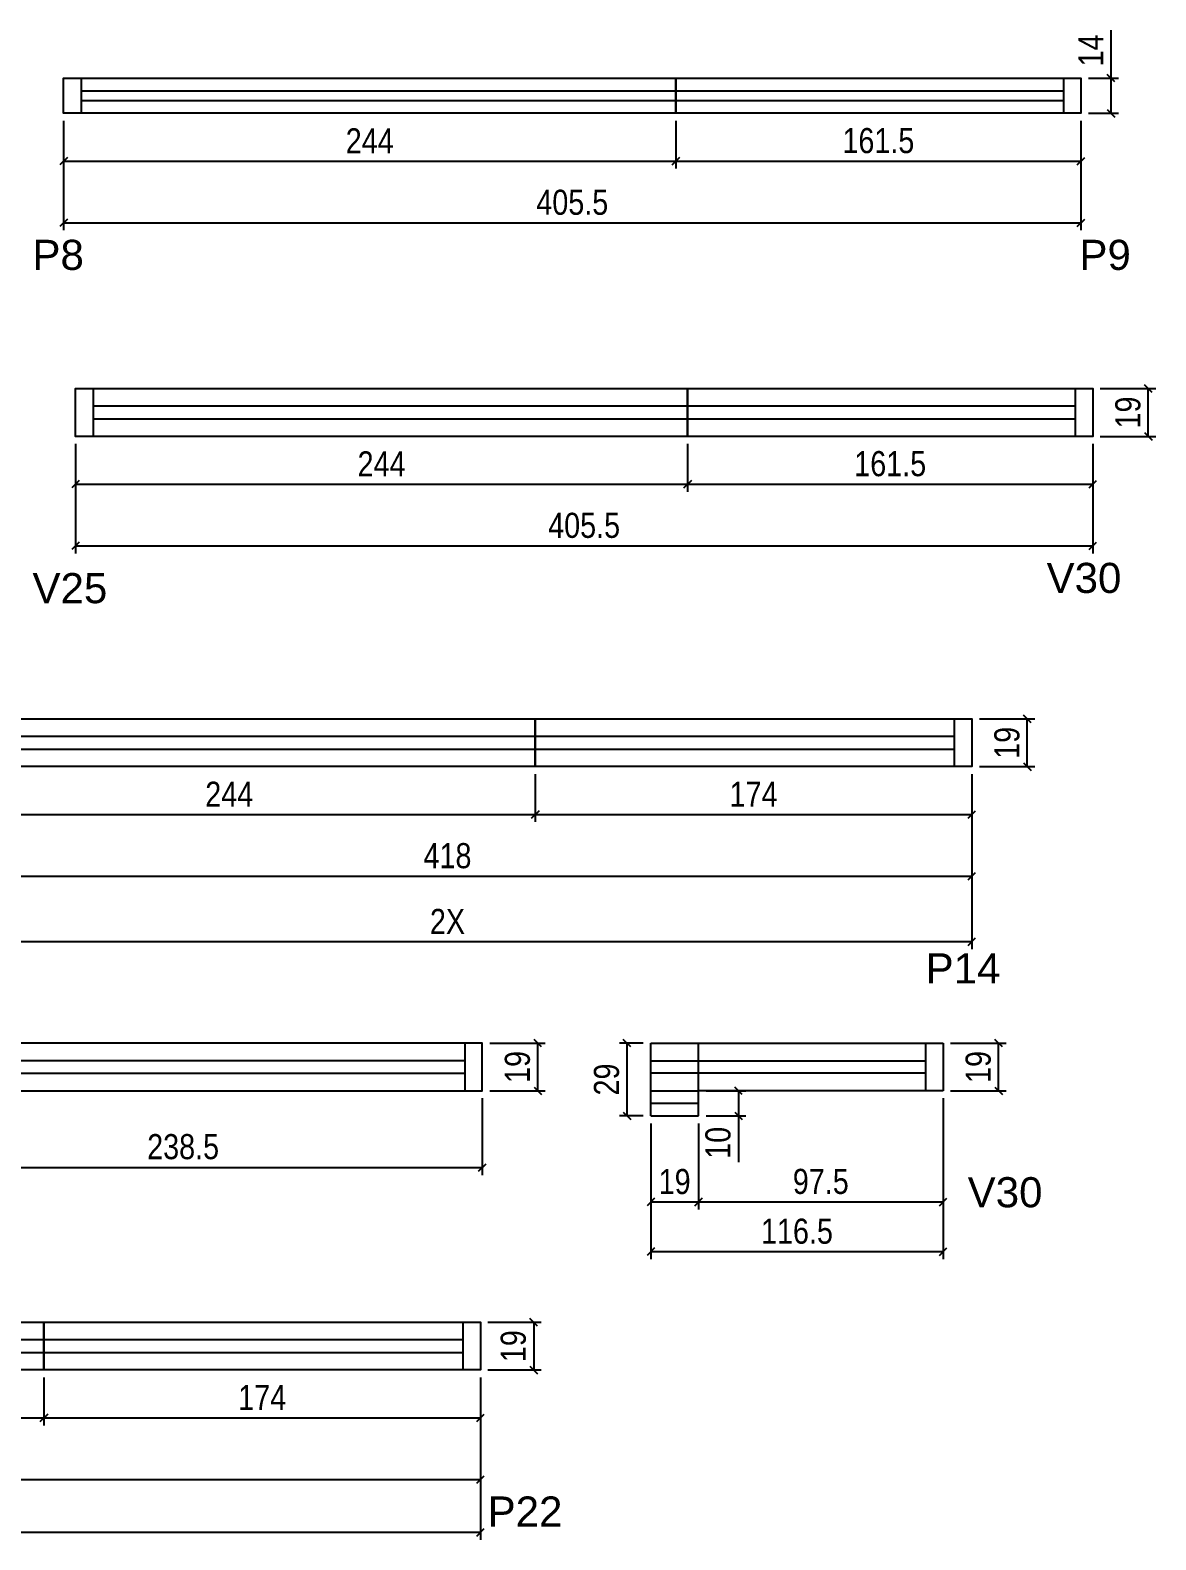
# Model space of a CAD drawing. Header units: millimetres. Extents: x 3390 to 4762, y -1152 to 1297.
# Drawn here: x 4270 to 4719, y 689 to 1291 of the extents above; entities that cross this region are included whole.
import ezdxf

# ---------------------------------------------------------------- set-up
doc = ezdxf.new("R2010")
doc.units = ezdxf.units.MM
for name, color, linetype in [('5', 5, 'Continuous'), ('COTA', 241, 'Continuous'), ('Painéis', 200, 'Continuous'), ('SARR_2.2x7', 40, 'Continuous'), ('SARR_EDITAR', 141, 'Continuous')]:
    doc.layers.add(name, color=color, linetype=linetype)
doc.styles.add('COTA TECNICA', font='techl___.ttf', dxfattribs={"height": 10})
doc.styles.add('COTA TECNICA-50', font='techl___.ttf', dxfattribs={"height": 10})
doc.styles.get("Standard").update_dxf_attribs({"font": 'arial.ttf'})
doc.dimstyles.new('COTA PAINEL-50', dxfattribs={"dimtxt": 10, "dimasz": 3, "dimexe": 3, "dimexo": 3, "dimgap": 3, "dimtad": 1, "dimdec": 1, "dimzin": 12, "dimdsep": 46, "dimtxsty": 'COTA TECNICA-50', "dimblk1": 'OBLIQUE', "dimblk2": 'OBLIQUE', "dimsah": 1, "dimcen": 0.9, "dimclrd": 4, "dimclre": 4, "dimclrt": 240, "dimadec": 1, "dimazin": 3, "dimtfac": 1, "dimtdec": 1, "dimtmove": 0, "dimatfit": 3, "dimfxl": 1, "dimtolj": 1, "dimtzin": 12, "dimarcsym": 0})
doc.dimstyles.new('PAINEL', dxfattribs={"dimtxt": 10, "dimasz": 3, "dimexe": 3, "dimexo": 3, "dimgap": 3, "dimtad": 1, "dimdec": 1, "dimzin": 12, "dimdsep": 46, "dimtxsty": 'COTA TECNICA', "dimblk1": 'OBLIQUE', "dimblk2": 'OBLIQUE', "dimsah": 1, "dimcen": 0.9, "dimclrd": 4, "dimclre": 4, "dimclrt": 240, "dimadec": 1, "dimazin": 3, "dimtfac": 1, "dimtdec": 1, "dimtmove": 0, "dimatfit": 3, "dimfxl": 1, "dimtolj": 1, "dimtzin": 12, "dimarcsym": 0})

# ---------------------------------------------------------------- blocks, each defined once
blk = doc.blocks.new('_Oblique')
at = {"color": 0, "linetype": 'ByBlock', "lineweight": -2}
blk.add_line((-0.5, -0.5), (0.5, 0.5), dxfattribs=at)
blk = doc.blocks.new('*D8')
at = {"layer": 'COTA', "color": 4, "linetype": 'ByBlock', "lineweight": -2, "transparency": 16777216}
for p, q in [((4288.4, 1125.69), (4288.4, 1106.63)), ((4532.4, 1125.69), (4532.4, 1106.63)), ((4288.4, 1109.63), (4532.4, 1109.63))]:
    blk.add_line(p, q, dxfattribs=at)
at = {"layer": 'Defpoints', "color": 0, "linetype": 'ByBlock', "transparency": 16777216}
for p in [(4288.4, 1128.69), (4532.4, 1128.69), (4532.4, 1109.63)]:
    blk.add_point(p, dxfattribs=at)
at = {"layer": 'COTA', "color": 4, "linetype": 'ByBlock', "lineweight": -2, "transparency": 16777216, "xscale": 3, "yscale": 3, "zscale": 3, "rotation": 180}
blk.add_blockref('_Oblique', (4288.4, 1109.63), dxfattribs=at)
at = {"layer": 'COTA', "color": 4, "linetype": 'ByBlock', "lineweight": -2, "transparency": 16777216, "xscale": 3, "yscale": 3, "zscale": 3}
blk.add_blockref('_Oblique', (4532.4, 1109.63), dxfattribs=at)
at = {"layer": 'COTA', "color": 240, "linetype": 'ByBlock', "transparency": 16777216, "insert": (4410.4, 1117.71), "char_height": 10, "attachment_point": 5, "style": 'COTA TECNICA-50'}
blk.add_mtext('\\A1;244', dxfattribs=at)
blk = doc.blocks.new('*D9')
at = {"layer": 'COTA', "color": 4, "linetype": 'ByBlock', "lineweight": -2, "transparency": 16777216}
for p, q in [((4532.4, 1125.69), (4532.4, 1106.63)), ((4693.9, 1125.69), (4693.9, 1106.63)), ((4532.4, 1109.63), (4693.9, 1109.63))]:
    blk.add_line(p, q, dxfattribs=at)
at = {"layer": 'Defpoints', "color": 0, "linetype": 'ByBlock', "transparency": 16777216}
for p in [(4532.4, 1128.69), (4693.9, 1128.69), (4693.9, 1109.63)]:
    blk.add_point(p, dxfattribs=at)
at = {"layer": 'COTA', "color": 4, "linetype": 'ByBlock', "lineweight": -2, "transparency": 16777216, "xscale": 3, "yscale": 3, "zscale": 3, "rotation": 180}
blk.add_blockref('_Oblique', (4532.4, 1109.63), dxfattribs=at)
at = {"layer": 'COTA', "color": 4, "linetype": 'ByBlock', "lineweight": -2, "transparency": 16777216, "xscale": 3, "yscale": 3, "zscale": 3}
blk.add_blockref('_Oblique', (4693.9, 1109.63), dxfattribs=at)
at = {"layer": 'COTA', "color": 240, "linetype": 'ByBlock', "transparency": 16777216, "insert": (4613.15, 1117.74), "char_height": 10, "attachment_point": 5, "style": 'COTA TECNICA-50'}
blk.add_mtext('\\A1;161.5', dxfattribs=at)
blk = doc.blocks.new('*D140')
at = {"layer": 'COTA', "color": 4, "lineweight": -2, "transparency": 16777216}
for p, q in [((4288.4, 1125.69), (4288.4, 1082.05)), ((4693.9, 1125.69), (4693.9, 1082.05)), ((4288.4, 1085.05), (4693.9, 1085.05))]:
    blk.add_line(p, q, dxfattribs=at)
at = {"layer": 'Defpoints', "color": 0, "transparency": 16777216}
for p in [(4288.4, 1128.69), (4693.9, 1128.69), (4693.9, 1085.05)]:
    blk.add_point(p, dxfattribs=at)
at = {"layer": 'COTA', "color": 4, "lineweight": -2, "transparency": 16777216, "xscale": 3, "yscale": 3, "zscale": 3, "rotation": 180}
blk.add_blockref('_Oblique', (4288.4, 1085.05), dxfattribs=at)
at = {"layer": 'COTA', "color": 4, "lineweight": -2, "transparency": 16777216, "xscale": 3, "yscale": 3, "zscale": 3}
blk.add_blockref('_Oblique', (4693.9, 1085.05), dxfattribs=at)
at = {"layer": 'COTA', "color": 240, "transparency": 16777216, "insert": (4491.15, 1093.16), "char_height": 10, "attachment_point": 5, "style": 'COTA TECNICA'}
blk.add_mtext('\\A1;405.5', dxfattribs=at)
blk = doc.blocks.new('*D141')
at = {"layer": 'COTA', "color": 4, "lineweight": -2, "transparency": 16777216}
for p, q in [((4696.9, 1147.69), (4719.02, 1147.69)), ((4716.02, 1128.69), (4716.02, 1147.69)), ((4696.9, 1128.69), (4719.02, 1128.69))]:
    blk.add_line(p, q, dxfattribs=at)
at = {"layer": 'Defpoints', "color": 0, "transparency": 16777216}
for p in [(4693.9, 1147.69), (4716.02, 1147.69), (4693.9, 1128.69)]:
    blk.add_point(p, dxfattribs=at)
at = {"layer": 'COTA', "color": 4, "lineweight": -2, "transparency": 16777216, "xscale": 3, "yscale": 3, "zscale": 3}
for p, rotation in [((4716.02, 1147.69), 90), ((4716.02, 1128.69), 270)]:
    blk.add_blockref('_Oblique', p, dxfattribs=dict(at, rotation=rotation))
at = {"layer": 'COTA', "color": 240, "transparency": 16777216, "insert": (4707.93, 1138.19), "char_height": 10, "attachment_point": 5, "rotation": 90, "style": 'COTA TECNICA'}
blk.add_mtext('\\A1;19', dxfattribs=at)
blk = doc.blocks.new('*D14')
at = {"layer": 'COTA', "color": 4, "linetype": 'ByBlock', "lineweight": -2, "transparency": 16777216}
for p, q in [((4227.68, 994.06), (4227.68, 975.01)), ((4471.68, 994.06), (4471.68, 975.01)), ((4227.68, 978.01), (4471.68, 978.01))]:
    blk.add_line(p, q, dxfattribs=at)
at = {"layer": 'Defpoints', "color": 0, "linetype": 'ByBlock', "transparency": 16777216}
for p in [(4227.68, 997.06), (4471.68, 997.06), (4471.68, 978.01)]:
    blk.add_point(p, dxfattribs=at)
at = {"layer": 'COTA', "color": 4, "linetype": 'ByBlock', "lineweight": -2, "transparency": 16777216, "xscale": 3, "yscale": 3, "zscale": 3, "rotation": 180}
blk.add_blockref('_Oblique', (4227.68, 978.01), dxfattribs=at)
at = {"layer": 'COTA', "color": 4, "linetype": 'ByBlock', "lineweight": -2, "transparency": 16777216, "xscale": 3, "yscale": 3, "zscale": 3}
blk.add_blockref('_Oblique', (4471.68, 978.01), dxfattribs=at)
at = {"layer": 'COTA', "color": 240, "linetype": 'ByBlock', "transparency": 16777216, "insert": (4349.68, 986.08), "char_height": 10, "attachment_point": 5, "style": 'COTA TECNICA-50'}
blk.add_mtext('\\A1;244', dxfattribs=at)
blk = doc.blocks.new('*D15')
at = {"layer": 'COTA', "color": 4, "linetype": 'ByBlock', "lineweight": -2, "transparency": 16777216}
for p, q in [((4471.68, 994.06), (4471.68, 975.01)), ((4645.68, 994.06), (4645.68, 975.01)), ((4471.68, 978.01), (4645.68, 978.01))]:
    blk.add_line(p, q, dxfattribs=at)
at = {"layer": 'Defpoints', "color": 0, "linetype": 'ByBlock', "transparency": 16777216}
for p in [(4471.68, 997.06), (4645.68, 997.06), (4645.68, 978.01)]:
    blk.add_point(p, dxfattribs=at)
at = {"layer": 'COTA', "color": 4, "linetype": 'ByBlock', "lineweight": -2, "transparency": 16777216, "xscale": 3, "yscale": 3, "zscale": 3, "rotation": 180}
blk.add_blockref('_Oblique', (4471.68, 978.01), dxfattribs=at)
at = {"layer": 'COTA', "color": 4, "linetype": 'ByBlock', "lineweight": -2, "transparency": 16777216, "xscale": 3, "yscale": 3, "zscale": 3}
blk.add_blockref('_Oblique', (4645.68, 978.01), dxfattribs=at)
at = {"layer": 'COTA', "color": 240, "linetype": 'ByBlock', "transparency": 16777216, "insert": (4558.68, 986.08), "char_height": 10, "attachment_point": 5, "style": 'COTA TECNICA-50'}
blk.add_mtext('\\A1;174', dxfattribs=at)
blk = doc.blocks.new('*D144')
at = {"layer": 'COTA', "color": 4, "lineweight": -2, "transparency": 16777216}
for p, q in [((4227.68, 994.06), (4227.68, 950.43)), ((4645.68, 994.06), (4645.68, 950.43)), ((4227.68, 953.43), (4645.68, 953.43))]:
    blk.add_line(p, q, dxfattribs=at)
at = {"layer": 'Defpoints', "color": 0, "transparency": 16777216}
for p in [(4227.68, 997.06), (4645.68, 997.06), (4645.68, 953.43)]:
    blk.add_point(p, dxfattribs=at)
at = {"layer": 'COTA', "color": 4, "lineweight": -2, "transparency": 16777216, "xscale": 3, "yscale": 3, "zscale": 3, "rotation": 180}
blk.add_blockref('_Oblique', (4227.68, 953.43), dxfattribs=at)
at = {"layer": 'COTA', "color": 4, "lineweight": -2, "transparency": 16777216, "xscale": 3, "yscale": 3, "zscale": 3}
blk.add_blockref('_Oblique', (4645.68, 953.43), dxfattribs=at)
at = {"layer": 'COTA', "color": 240, "transparency": 16777216, "insert": (4436.68, 961.52), "char_height": 10, "attachment_point": 5, "style": 'COTA TECNICA'}
blk.add_mtext('\\A1;418', dxfattribs=at)
blk = doc.blocks.new('*D145')
at = {"layer": 'COTA', "color": 4, "lineweight": -2, "transparency": 16777216}
for p, q in [((4648.68, 1016.06), (4670.8, 1016.06)), ((4667.8, 997.06), (4667.8, 1016.06)), ((4648.68, 997.06), (4670.8, 997.06))]:
    blk.add_line(p, q, dxfattribs=at)
at = {"layer": 'Defpoints', "color": 0, "transparency": 16777216}
for p in [(4645.68, 1016.06), (4667.8, 1016.06), (4645.68, 997.06)]:
    blk.add_point(p, dxfattribs=at)
at = {"layer": 'COTA', "color": 4, "lineweight": -2, "transparency": 16777216, "xscale": 3, "yscale": 3, "zscale": 3}
for p, rotation in [((4667.8, 1016.06), 90), ((4667.8, 997.06), 270)]:
    blk.add_blockref('_Oblique', p, dxfattribs=dict(at, rotation=rotation))
at = {"layer": 'COTA', "color": 240, "transparency": 16777216, "insert": (4659.71, 1006.56), "char_height": 10, "attachment_point": 5, "rotation": 90, "style": 'COTA TECNICA'}
blk.add_mtext('\\A1;19', dxfattribs=at)
blk = doc.blocks.new('*D19')
at = {"layer": 'COTA', "color": 4, "linetype": 'ByBlock', "lineweight": -2, "transparency": 16777216}
for p, q in [((4212.06, 864.89), (4212.06, 834.32)), ((4450.56, 864.89), (4450.56, 834.32)), ((4212.06, 837.32), (4450.56, 837.32))]:
    blk.add_line(p, q, dxfattribs=at)
at = {"layer": 'Defpoints', "color": 0, "linetype": 'ByBlock', "transparency": 16777216}
for p in [(4212.06, 867.89), (4450.56, 867.89), (4450.56, 837.32)]:
    blk.add_point(p, dxfattribs=at)
at = {"layer": 'COTA', "color": 4, "linetype": 'ByBlock', "lineweight": -2, "transparency": 16777216, "xscale": 3, "yscale": 3, "zscale": 3, "rotation": 180}
blk.add_blockref('_Oblique', (4212.06, 837.32), dxfattribs=at)
at = {"layer": 'COTA', "color": 4, "linetype": 'ByBlock', "lineweight": -2, "transparency": 16777216, "xscale": 3, "yscale": 3, "zscale": 3}
blk.add_blockref('_Oblique', (4450.56, 837.32), dxfattribs=at)
at = {"layer": 'COTA', "color": 240, "linetype": 'ByBlock', "transparency": 16777216, "insert": (4331.31, 845.57), "char_height": 10, "attachment_point": 5, "style": 'COTA TECNICA-50'}
blk.add_mtext('\\A1;238.5', dxfattribs=at)
blk = doc.blocks.new('*D49')
at = {"layer": 'COTA', "color": 4, "linetype": 'ByBlock', "lineweight": -2, "transparency": 16777216}
for p, q in [((4634.23, 864.89), (4634.23, 800.77)), ((4517.73, 854.89), (4517.73, 800.77)), ((4634.23, 803.77), (4517.73, 803.77))]:
    blk.add_line(p, q, dxfattribs=at)
at = {"layer": 'Defpoints', "color": 0, "linetype": 'ByBlock', "transparency": 16777216}
for p in [(4634.23, 867.89), (4517.73, 857.89), (4517.73, 803.77)]:
    blk.add_point(p, dxfattribs=at)
at = {"layer": 'COTA', "color": 4, "linetype": 'ByBlock', "lineweight": -2, "transparency": 16777216, "xscale": 3, "yscale": 3, "zscale": 3, "rotation": 180}
blk.add_blockref('_Oblique', (4517.73, 803.77), dxfattribs=at)
at = {"layer": 'COTA', "color": 4, "linetype": 'ByBlock', "lineweight": -2, "transparency": 16777216, "xscale": 3, "yscale": 3, "zscale": 3}
blk.add_blockref('_Oblique', (4634.23, 803.77), dxfattribs=at)
at = {"layer": 'COTA', "color": 240, "linetype": 'ByBlock', "transparency": 16777216, "insert": (4575.98, 811.88), "char_height": 10, "attachment_point": 5, "style": 'COTA TECNICA-50'}
blk.add_mtext('\\A1;116.5', dxfattribs=at)
blk = doc.blocks.new('*D50')
at = {"layer": 'COTA', "color": 4, "lineweight": -2, "transparency": 16777216}
for p, q in [((4637.23, 886.89), (4659.35, 886.89)), ((4656.35, 867.89), (4656.35, 886.89)), ((4637.23, 867.89), (4659.35, 867.89))]:
    blk.add_line(p, q, dxfattribs=at)
at = {"layer": 'Defpoints', "color": 0, "transparency": 16777216}
for p in [(4634.23, 886.89), (4656.35, 886.89), (4634.23, 867.89)]:
    blk.add_point(p, dxfattribs=at)
at = {"layer": 'COTA', "color": 4, "lineweight": -2, "transparency": 16777216, "xscale": 3, "yscale": 3, "zscale": 3}
for p, rotation in [((4656.35, 886.89), 90), ((4656.35, 867.89), 270)]:
    blk.add_blockref('_Oblique', p, dxfattribs=dict(at, rotation=rotation))
at = {"layer": 'COTA', "color": 240, "transparency": 16777216, "insert": (4648.26, 877.39), "char_height": 10, "attachment_point": 5, "rotation": 90, "style": 'COTA TECNICA'}
blk.add_mtext('\\A1;19', dxfattribs=at)
blk = doc.blocks.new('*D162')
at = {"layer": 'Defpoints', "color": 0, "transparency": 16777216}
for p in [(4536.73, 867.89), (4536.73, 857.89), (4552.66, 857.89)]:
    blk.add_point(p, dxfattribs=at)
at = {"layer": 'Painéis', "color": 4, "lineweight": -2, "transparency": 16777216}
for p, q in [((4539.73, 867.89), (4555.66, 867.89)), ((4552.66, 867.89), (4552.66, 857.89)), ((4539.73, 857.89), (4555.66, 857.89)), ((4552.66, 857.89), (4552.66, 839.46))]:
    blk.add_line(p, q, dxfattribs=at)
at = {"layer": 'Painéis', "color": 4, "lineweight": -2, "transparency": 16777216, "xscale": 3, "yscale": 3, "zscale": 3}
for p, rotation in [((4552.66, 867.89), 90), ((4552.66, 857.89), 270)]:
    blk.add_blockref('_Oblique', p, dxfattribs=dict(at, rotation=rotation))
at = {"layer": 'Painéis', "color": 240, "transparency": 16777216, "insert": (4544.55, 847.17), "char_height": 10, "attachment_point": 5, "rotation": 90, "style": 'COTA TECNICA'}
blk.add_mtext('\\A1;10', dxfattribs=at)
blk = doc.blocks.new('*D163')
at = {"layer": 'Defpoints', "color": 0, "transparency": 16777216}
for p in [(4517.73, 886.89), (4508.2, 857.89), (4517.73, 857.89)]:
    blk.add_point(p, dxfattribs=at)
at = {"layer": 'Painéis', "color": 4, "lineweight": -2, "transparency": 16777216}
for p, q in [((4514.73, 886.89), (4505.2, 886.89)), ((4508.2, 886.89), (4508.2, 857.89)), ((4514.73, 857.89), (4505.2, 857.89))]:
    blk.add_line(p, q, dxfattribs=at)
at = {"layer": 'Painéis', "color": 4, "lineweight": -2, "transparency": 16777216, "xscale": 3, "yscale": 3, "zscale": 3}
for p, rotation in [((4508.2, 886.89), 90), ((4508.2, 857.89), 270)]:
    blk.add_blockref('_Oblique', p, dxfattribs=dict(at, rotation=rotation))
at = {"layer": 'Painéis', "color": 240, "transparency": 16777216, "insert": (4500.11, 872.39), "char_height": 10, "attachment_point": 5, "rotation": 90, "style": 'COTA TECNICA'}
blk.add_mtext('\\A1;29', dxfattribs=at)
blk = doc.blocks.new('*D164')
at = {"layer": 'Defpoints', "color": 0, "transparency": 16777216}
for p in [(4517.73, 857.89), (4536.73, 857.89), (4536.73, 823.58)]:
    blk.add_point(p, dxfattribs=at)
at = {"layer": 'Painéis', "color": 4, "lineweight": -2, "transparency": 16777216}
for p, q in [((4517.73, 854.89), (4517.73, 820.58)), ((4536.73, 854.89), (4536.73, 820.58)), ((4517.73, 823.58), (4536.73, 823.58))]:
    blk.add_line(p, q, dxfattribs=at)
at = {"layer": 'Painéis', "color": 4, "lineweight": -2, "transparency": 16777216, "xscale": 3, "yscale": 3, "zscale": 3, "rotation": 180}
blk.add_blockref('_Oblique', (4517.73, 823.58), dxfattribs=at)
at = {"layer": 'Painéis', "color": 4, "lineweight": -2, "transparency": 16777216, "xscale": 3, "yscale": 3, "zscale": 3}
blk.add_blockref('_Oblique', (4536.73, 823.58), dxfattribs=at)
at = {"layer": 'Painéis', "color": 240, "transparency": 16777216, "insert": (4527.23, 831.67), "char_height": 10, "attachment_point": 5, "style": 'COTA TECNICA'}
blk.add_mtext('\\A1;19', dxfattribs=at)
blk = doc.blocks.new('*D51')
at = {"layer": 'Defpoints', "color": 0, "transparency": 16777216}
for p in [(4634.23, 867.89), (4536.73, 857.89), (4634.23, 823.58)]:
    blk.add_point(p, dxfattribs=at)
at = {"layer": 'Painéis', "color": 4, "lineweight": -2, "transparency": 16777216}
for p, q in [((4634.23, 864.89), (4634.23, 820.58)), ((4536.73, 854.89), (4536.73, 820.58)), ((4536.73, 823.58), (4634.23, 823.58))]:
    blk.add_line(p, q, dxfattribs=at)
at = {"layer": 'Painéis', "color": 4, "lineweight": -2, "transparency": 16777216, "xscale": 3, "yscale": 3, "zscale": 3, "rotation": 180}
blk.add_blockref('_Oblique', (4536.73, 823.58), dxfattribs=at)
at = {"layer": 'Painéis', "color": 4, "lineweight": -2, "transparency": 16777216, "xscale": 3, "yscale": 3, "zscale": 3}
blk.add_blockref('_Oblique', (4634.23, 823.58), dxfattribs=at)
at = {"layer": 'Painéis', "color": 240, "transparency": 16777216, "insert": (4585.48, 831.72), "char_height": 10, "attachment_point": 5, "style": 'COTA TECNICA'}
blk.add_mtext('\\A1;97.5', dxfattribs=at)
blk = doc.blocks.new('*D55')
at = {"layer": 'COTA', "color": 4, "linetype": 'ByBlock', "lineweight": -2, "transparency": 16777216}
for p, q in [((4031.83, 753.64), (4031.83, 734.58)), ((4275.83, 753.64), (4275.83, 734.58)), ((4031.83, 737.58), (4275.83, 737.58))]:
    blk.add_line(p, q, dxfattribs=at)
at = {"layer": 'Defpoints', "color": 0, "linetype": 'ByBlock', "transparency": 16777216}
for p in [(4031.83, 756.64), (4275.83, 756.64), (4275.83, 737.58)]:
    blk.add_point(p, dxfattribs=at)
at = {"layer": 'COTA', "color": 4, "linetype": 'ByBlock', "lineweight": -2, "transparency": 16777216, "xscale": 3, "yscale": 3, "zscale": 3, "rotation": 180}
blk.add_blockref('_Oblique', (4031.83, 737.58), dxfattribs=at)
at = {"layer": 'COTA', "color": 4, "linetype": 'ByBlock', "lineweight": -2, "transparency": 16777216, "xscale": 3, "yscale": 3, "zscale": 3}
blk.add_blockref('_Oblique', (4275.83, 737.58), dxfattribs=at)
at = {"layer": 'COTA', "color": 240, "linetype": 'ByBlock', "transparency": 16777216, "insert": (4153.83, 745.66), "char_height": 10, "attachment_point": 5, "style": 'COTA TECNICA-50'}
blk.add_mtext('\\A1;244', dxfattribs=at)
blk = doc.blocks.new('*D56')
at = {"layer": 'COTA', "color": 4, "linetype": 'ByBlock', "lineweight": -2, "transparency": 16777216}
for p, q in [((4275.83, 753.64), (4275.83, 734.58)), ((4449.83, 753.64), (4449.83, 734.58)), ((4275.83, 737.58), (4449.83, 737.58))]:
    blk.add_line(p, q, dxfattribs=at)
at = {"layer": 'Defpoints', "color": 0, "linetype": 'ByBlock', "transparency": 16777216}
for p in [(4275.83, 756.64), (4449.83, 756.64), (4449.83, 737.58)]:
    blk.add_point(p, dxfattribs=at)
at = {"layer": 'COTA', "color": 4, "linetype": 'ByBlock', "lineweight": -2, "transparency": 16777216, "xscale": 3, "yscale": 3, "zscale": 3, "rotation": 180}
blk.add_blockref('_Oblique', (4275.83, 737.58), dxfattribs=at)
at = {"layer": 'COTA', "color": 4, "linetype": 'ByBlock', "lineweight": -2, "transparency": 16777216, "xscale": 3, "yscale": 3, "zscale": 3}
blk.add_blockref('_Oblique', (4449.83, 737.58), dxfattribs=at)
at = {"layer": 'COTA', "color": 240, "linetype": 'ByBlock', "transparency": 16777216, "insert": (4362.83, 745.66), "char_height": 10, "attachment_point": 5, "style": 'COTA TECNICA-50'}
blk.add_mtext('\\A1;174', dxfattribs=at)
blk = doc.blocks.new('*D166')
at = {"layer": 'COTA', "color": 4, "lineweight": -2, "transparency": 16777216}
for p, q in [((4031.83, 753.64), (4031.83, 710)), ((4449.83, 753.64), (4449.83, 710)), ((4031.83, 713), (4449.83, 713))]:
    blk.add_line(p, q, dxfattribs=at)
at = {"layer": 'Defpoints', "color": 0, "transparency": 16777216}
for p in [(4031.83, 756.64), (4449.83, 756.64), (4449.83, 713)]:
    blk.add_point(p, dxfattribs=at)
at = {"layer": 'COTA', "color": 4, "lineweight": -2, "transparency": 16777216, "xscale": 3, "yscale": 3, "zscale": 3, "rotation": 180}
blk.add_blockref('_Oblique', (4031.83, 713), dxfattribs=at)
at = {"layer": 'COTA', "color": 4, "lineweight": -2, "transparency": 16777216, "xscale": 3, "yscale": 3, "zscale": 3}
blk.add_blockref('_Oblique', (4449.83, 713), dxfattribs=at)
at = {"layer": 'COTA', "color": 240, "transparency": 16777216, "insert": (4240.83, 721.1), "char_height": 10, "attachment_point": 5, "style": 'COTA TECNICA'}
blk.add_mtext('\\A1;418', dxfattribs=at)
blk = doc.blocks.new('*D175')
at = {"layer": 'Defpoints', "color": 0, "transparency": 16777216}
for p in [(4449.83, 775.64), (4449.83, 756.64), (4471.05, 756.64)]:
    blk.add_point(p, dxfattribs=at)
at = {"layer": 'Painéis', "color": 4, "lineweight": -2, "transparency": 16777216}
for p, q in [((4452.83, 775.64), (4474.05, 775.64)), ((4471.05, 775.64), (4471.05, 756.64)), ((4452.83, 756.64), (4474.05, 756.64))]:
    blk.add_line(p, q, dxfattribs=at)
at = {"layer": 'Painéis', "color": 4, "lineweight": -2, "transparency": 16777216, "xscale": 3, "yscale": 3, "zscale": 3}
for p, rotation in [((4471.05, 775.64), 90), ((4471.05, 756.64), 270)]:
    blk.add_blockref('_Oblique', p, dxfattribs=dict(at, rotation=rotation))
at = {"layer": 'Painéis', "color": 240, "transparency": 16777216, "insert": (4462.96, 766.14), "char_height": 10, "attachment_point": 5, "rotation": 90, "style": 'COTA TECNICA'}
blk.add_mtext('\\A1;19', dxfattribs=at)
blk = doc.blocks.new('*D128')
at = {"layer": 'COTA', "color": 4, "linetype": 'ByBlock', "lineweight": -2, "transparency": 16777216}
for p, q in [((4283.68, 1254.42), (4283.68, 1235.37)), ((4527.68, 1254.42), (4527.68, 1235.37)), ((4283.68, 1238.37), (4527.68, 1238.37))]:
    blk.add_line(p, q, dxfattribs=at)
at = {"layer": 'Defpoints', "color": 0, "linetype": 'ByBlock', "transparency": 16777216}
for p in [(4283.68, 1257.42), (4527.68, 1257.42), (4527.68, 1238.37)]:
    blk.add_point(p, dxfattribs=at)
at = {"layer": 'COTA', "color": 4, "linetype": 'ByBlock', "lineweight": -2, "transparency": 16777216, "xscale": 3, "yscale": 3, "zscale": 3, "rotation": 180}
blk.add_blockref('_Oblique', (4283.68, 1238.37), dxfattribs=at)
at = {"layer": 'COTA', "color": 4, "linetype": 'ByBlock', "lineweight": -2, "transparency": 16777216, "xscale": 3, "yscale": 3, "zscale": 3}
blk.add_blockref('_Oblique', (4527.68, 1238.37), dxfattribs=at)
at = {"layer": 'COTA', "color": 240, "linetype": 'ByBlock', "transparency": 16777216, "insert": (4405.68, 1246.44), "char_height": 10, "attachment_point": 5, "style": 'COTA TECNICA-50'}
blk.add_mtext('\\A1;244', dxfattribs=at)
blk = doc.blocks.new('*D129')
at = {"layer": 'COTA', "color": 4, "linetype": 'ByBlock', "lineweight": -2, "transparency": 16777216}
for p, q in [((4527.68, 1254.42), (4527.68, 1235.37)), ((4689.18, 1254.42), (4689.18, 1235.37)), ((4527.68, 1238.37), (4689.18, 1238.37))]:
    blk.add_line(p, q, dxfattribs=at)
at = {"layer": 'Defpoints', "color": 0, "linetype": 'ByBlock', "transparency": 16777216}
for p in [(4527.68, 1257.42), (4689.18, 1257.42), (4689.18, 1238.37)]:
    blk.add_point(p, dxfattribs=at)
at = {"layer": 'COTA', "color": 4, "linetype": 'ByBlock', "lineweight": -2, "transparency": 16777216, "xscale": 3, "yscale": 3, "zscale": 3, "rotation": 180}
blk.add_blockref('_Oblique', (4527.68, 1238.37), dxfattribs=at)
at = {"layer": 'COTA', "color": 4, "linetype": 'ByBlock', "lineweight": -2, "transparency": 16777216, "xscale": 3, "yscale": 3, "zscale": 3}
blk.add_blockref('_Oblique', (4689.18, 1238.37), dxfattribs=at)
at = {"layer": 'COTA', "color": 240, "linetype": 'ByBlock', "transparency": 16777216, "insert": (4608.43, 1246.48), "char_height": 10, "attachment_point": 5, "style": 'COTA TECNICA-50'}
blk.add_mtext('\\A1;161.5', dxfattribs=at)
blk = doc.blocks.new('*D192')
at = {"layer": 'COTA', "color": 4, "lineweight": -2, "transparency": 16777216}
for p, q in [((4283.68, 1254.42), (4283.68, 1210.79)), ((4689.18, 1254.42), (4689.18, 1210.79)), ((4283.68, 1213.79), (4689.18, 1213.79))]:
    blk.add_line(p, q, dxfattribs=at)
at = {"layer": 'Defpoints', "color": 0, "transparency": 16777216}
for p in [(4283.68, 1257.42), (4689.18, 1257.42), (4689.18, 1213.79)]:
    blk.add_point(p, dxfattribs=at)
at = {"layer": 'COTA', "color": 4, "lineweight": -2, "transparency": 16777216, "xscale": 3, "yscale": 3, "zscale": 3, "rotation": 180}
blk.add_blockref('_Oblique', (4283.68, 1213.79), dxfattribs=at)
at = {"layer": 'COTA', "color": 4, "lineweight": -2, "transparency": 16777216, "xscale": 3, "yscale": 3, "zscale": 3}
blk.add_blockref('_Oblique', (4689.18, 1213.79), dxfattribs=at)
at = {"layer": 'COTA', "color": 240, "transparency": 16777216, "insert": (4486.43, 1221.9), "char_height": 10, "attachment_point": 5, "style": 'COTA TECNICA'}
blk.add_mtext('\\A1;405.5', dxfattribs=at)
blk = doc.blocks.new('*D193')
at = {"layer": 'COTA', "color": 4, "linetype": 'ByBlock', "lineweight": -2, "transparency": 16777216}
for p, q in [((4701.19, 1271.42), (4701.19, 1290.54)), ((4692.18, 1271.42), (4704.19, 1271.42)), ((4701.19, 1257.42), (4701.19, 1271.42)), ((4692.18, 1257.42), (4704.19, 1257.42))]:
    blk.add_line(p, q, dxfattribs=at)
at = {"layer": 'Defpoints', "color": 0, "linetype": 'ByBlock', "transparency": 16777216}
for p in [(4689.18, 1271.42), (4701.19, 1271.42), (4689.18, 1257.42)]:
    blk.add_point(p, dxfattribs=at)
at = {"layer": 'COTA', "color": 4, "linetype": 'ByBlock', "lineweight": -2, "transparency": 16777216, "xscale": 3, "yscale": 3, "zscale": 3}
for p, rotation in [((4701.19, 1271.42), 90), ((4701.19, 1257.42), 270)]:
    blk.add_blockref('_Oblique', p, dxfattribs=dict(at, rotation=rotation))
at = {"layer": 'COTA', "color": 240, "linetype": 'ByBlock', "transparency": 16777216, "insert": (4693.12, 1282.48), "char_height": 10, "attachment_point": 5, "rotation": 90, "style": 'COTA TECNICA-50'}
blk.add_mtext('\\A1;14', dxfattribs=at)
blk = doc.blocks.new('*D132')
at = {"layer": 'Defpoints', "color": 0, "transparency": 16777216}
for p in [(4227.68, 997.06), (4645.68, 997.06), (4645.68, 927.32)]:
    blk.add_point(p, dxfattribs=at)
at = {"layer": 'Painéis', "color": 4, "lineweight": -2, "transparency": 16777216}
for p, q in [((4227.68, 994.06), (4227.68, 924.32)), ((4645.68, 994.06), (4645.68, 924.32)), ((4227.68, 927.32), (4645.68, 927.32))]:
    blk.add_line(p, q, dxfattribs=at)
at = {"layer": 'Painéis', "color": 4, "lineweight": -2, "transparency": 16777216, "xscale": 3, "yscale": 3, "zscale": 3, "rotation": 180}
blk.add_blockref('_Oblique', (4227.68, 927.32), dxfattribs=at)
at = {"layer": 'Painéis', "color": 4, "lineweight": -2, "transparency": 16777216, "xscale": 3, "yscale": 3, "zscale": 3}
blk.add_blockref('_Oblique', (4645.68, 927.32), dxfattribs=at)
at = {"layer": 'Painéis', "color": 240, "transparency": 16777216, "insert": (4436.68, 935.38), "char_height": 10, "attachment_point": 5, "style": 'COTA TECNICA'}
blk.add_mtext('\\A1;2X', dxfattribs=at)
blk = doc.blocks.new('*D133')
at = {"layer": 'COTA', "color": 4, "lineweight": -2, "transparency": 16777216}
for p, q in [((4453.56, 886.89), (4475.68, 886.89)), ((4472.68, 867.89), (4472.68, 886.89)), ((4453.56, 867.89), (4475.68, 867.89))]:
    blk.add_line(p, q, dxfattribs=at)
at = {"layer": 'Defpoints', "color": 0, "transparency": 16777216}
for p in [(4450.56, 886.89), (4472.68, 886.89), (4450.56, 867.89)]:
    blk.add_point(p, dxfattribs=at)
at = {"layer": 'COTA', "color": 4, "lineweight": -2, "transparency": 16777216, "xscale": 3, "yscale": 3, "zscale": 3}
for p, rotation in [((4472.68, 886.89), 90), ((4472.68, 867.89), 270)]:
    blk.add_blockref('_Oblique', p, dxfattribs=dict(at, rotation=rotation))
at = {"layer": 'COTA', "color": 240, "transparency": 16777216, "insert": (4464.59, 877.39), "char_height": 10, "attachment_point": 5, "rotation": 90, "style": 'COTA TECNICA'}
blk.add_mtext('\\A1;19', dxfattribs=at)
blk = doc.blocks.new('*D134')
at = {"layer": 'Defpoints', "color": 0, "transparency": 16777216}
for p in [(4031.83, 756.64), (4449.83, 756.64), (4449.83, 691.96)]:
    blk.add_point(p, dxfattribs=at)
at = {"layer": 'Painéis', "color": 4, "lineweight": -2, "transparency": 16777216}
for p, q in [((4031.83, 753.64), (4031.83, 688.96)), ((4449.83, 753.64), (4449.83, 688.96)), ((4031.83, 691.96), (4449.83, 691.96))]:
    blk.add_line(p, q, dxfattribs=at)
at = {"layer": 'Painéis', "color": 4, "lineweight": -2, "transparency": 16777216, "xscale": 3, "yscale": 3, "zscale": 3, "rotation": 180}
blk.add_blockref('_Oblique', (4031.83, 691.96), dxfattribs=at)
at = {"layer": 'Painéis', "color": 4, "lineweight": -2, "transparency": 16777216, "xscale": 3, "yscale": 3, "zscale": 3}
blk.add_blockref('_Oblique', (4449.83, 691.96), dxfattribs=at)
at = {"layer": 'Painéis', "color": 240, "transparency": 16777216, "insert": (4240.83, 700.02), "char_height": 10, "attachment_point": 5, "style": 'COTA TECNICA'}
blk.add_mtext('\\A1;2X', dxfattribs=at)

msp = doc.modelspace()

# ---------------------------------------------------------------- linework, layer by layer
at = {"layer": 'Painéis'}
for p, q in [((4517.73, 857.89), (4517.73, 886.89)), ((4517.73, 886.89), (4634.23, 886.89)), ((4536.73, 867.89), (4536.73, 886.89)), ((4634.23, 886.89), (4634.23, 867.89)), ((4634.23, 867.89), (4536.73, 867.89)), ((4536.73, 857.89), (4536.73, 867.89)), ((4517.73, 857.89), (4536.73, 857.89))]:
    msp.add_line(p, q, dxfattribs=at)
for points in [[(4527.68, 1257.42), (4283.68, 1257.42), (4283.68, 1271.42), (4527.68, 1271.42)], [(4527.68, 1271.42), (4689.18, 1271.42), (4689.18, 1257.42), (4527.68, 1257.42)], [(4532.4, 1128.69), (4288.4, 1128.69), (4288.4, 1147.69), (4532.4, 1147.69)], [(4532.4, 1147.69), (4693.9, 1147.69), (4693.9, 1128.69), (4532.4, 1128.69)], [(4471.68, 997.06), (4227.68, 997.06), (4227.68, 1016.06), (4471.68, 1016.06)], [(4471.68, 1016.06), (4645.68, 1016.06), (4645.68, 997.06), (4471.68, 997.06)], [(4275.83, 756.64), (4031.83, 756.64), (4031.83, 775.64), (4275.83, 775.64)], [(4275.83, 775.64), (4449.83, 775.64), (4449.83, 756.64), (4275.83, 756.64)]]:
    msp.add_lwpolyline(points, close=True, dxfattribs=at)
msp.add_lwpolyline([(4212.06, 886.89), (4212.06, 867.89), (4450.56, 867.89), (4450.56, 886.89), (4212.06, 886.89)], dxfattribs=at)
at = {"layer": 'SARR_2.2x7', "linetype": 'Continuous'}
for p, q in [((4290.68, 1271.42), (4290.68, 1257.42)), ((4682.18, 1271.42), (4682.18, 1257.42)), ((4295.4, 1147.69), (4295.4, 1128.69)), ((4686.9, 1147.69), (4686.9, 1128.69)), ((4532.4, 1140.69), (4295.4, 1140.69)), ((4686.9, 1140.69), (4532.4, 1140.69)), ((4295.4, 1135.69), (4532.4, 1135.69)), ((4532.4, 1135.69), (4686.9, 1135.69)), ((4638.68, 1016.06), (4638.68, 997.06)), ((4471.68, 1009.06), (4234.68, 1009.06)), ((4638.68, 1009.06), (4471.68, 1009.06)), ((4234.68, 1004.06), (4471.68, 1004.06)), ((4471.68, 1004.06), (4638.68, 1004.06)), ((4443.56, 886.89), (4443.56, 867.89)), ((4627.23, 886.89), (4627.23, 867.89)), ((4443.56, 879.89), (4219.06, 879.89)), ((4517.73, 879.89), (4627.23, 879.89)), ((4219.06, 874.89), (4443.56, 874.89)), ((4627.23, 874.89), (4517.73, 874.89)), ((4442.83, 775.64), (4442.83, 756.64)), ((4275.83, 768.64), (4038.83, 768.64)), ((4442.83, 768.64), (4275.83, 768.64)), ((4038.83, 763.64), (4275.83, 763.64)), ((4275.83, 763.64), (4442.83, 763.64))]:
    msp.add_line(p, q, dxfattribs=at)
at = {"layer": 'SARR_EDITAR', "linetype": 'Continuous'}
for p, q in [((4290.68, 1266.42), (4527.68, 1266.42)), ((4527.68, 1266.42), (4682.18, 1266.42)), ((4527.68, 1262.42), (4290.68, 1262.42)), ((4682.18, 1262.42), (4527.68, 1262.42))]:
    msp.add_line(p, q, dxfattribs=at)
at = {"layer": 'SARR_EDITAR'}
for p, q in [((4517.73, 867.89), (4536.73, 867.89)), ((4536.73, 862.89), (4517.73, 862.89))]:
    msp.add_line(p, q, dxfattribs=at)

# ---------------------------------------------------------------- texts
at = {"layer": '5', "linetype": 'Continuous'}
for s, p in [('P8', (4271.25, 1195.01)), ('P9', (4688.57, 1195.01)), ('V30', (4675.47, 1066.28)), ('V25', (4271.27, 1062.2)), ('P14', (4627.26, 910.67)), ('V30', (4644.02, 821.47)), ('P22', (4452.68, 694.23))]:
    msp.add_text(s, height=12, rotation=359.99996, dxfattribs=at).set_placement(p)

# ---------------------------------------------------------------- dimensions: what is measured, and where the dimension line sits
at = {"layer": 'COTA', "color": 1, "linetype": 'ByBlock'}
for base, p1, p2, angle, picture, middle in [((4701.19, 1271.42), (4689.18, 1257.42), (4689.18, 1271.42), 90, '*D193', (4693.12, 1282.48)), ((4517.73, 803.77), (4634.23, 867.89), (4517.73, 857.89), 180, '*D49', (4575.98, 811.88))]:
    dim = msp.add_linear_dim(base=base, p1=p1, p2=p2, angle=angle, dimstyle='COTA PAINEL-50', override={"dimarcsym": 1}, dxfattribs=at)
    dim.commit()
    dim.dimension.update_dxf_attribs({"geometry": picture, "text_midpoint": middle})
for base, p1, p2, picture, middle in [((4527.68, 1238.37), (4283.68, 1257.42), (4527.68, 1257.42), '*D128', (4405.68, 1246.44)), ((4689.18, 1238.37), (4527.68, 1257.42), (4689.18, 1257.42), '*D129', (4608.43, 1246.48)), ((4532.4, 1109.63), (4288.4, 1128.69), (4532.4, 1128.69), '*D8', (4410.4, 1117.71)), ((4693.9, 1109.63), (4532.4, 1128.69), (4693.9, 1128.69), '*D9', (4613.15, 1117.74)), ((4471.68, 978.01), (4227.68, 997.06), (4471.68, 997.06), '*D14', (4349.68, 986.08)), ((4645.68, 978.01), (4471.68, 997.06), (4645.68, 997.06), '*D15', (4558.68, 986.08)), ((4450.56, 837.32), (4212.06, 867.89), (4450.56, 867.89), '*D19', (4331.31, 845.57)), ((4275.83, 737.58), (4031.83, 756.64), (4275.83, 756.64), '*D55', (4153.83, 745.66)), ((4449.83, 737.58), (4275.83, 756.64), (4449.83, 756.64), '*D56', (4362.83, 745.66))]:
    dim = msp.add_linear_dim(base=base, p1=p1, p2=p2, dimstyle='COTA PAINEL-50', override={"dimarcsym": 1}, dxfattribs=at)
    dim.commit()
    dim.dimension.update_dxf_attribs({"geometry": picture, "text_midpoint": middle})
at = {"layer": 'COTA'}
for base, p1, p2, picture, middle in [((4689.18, 1213.79), (4283.68, 1257.42), (4689.18, 1257.42), '*D192', (4486.43, 1221.9)), ((4693.9, 1085.05), (4288.4, 1128.69), (4693.9, 1128.69), '*D140', (4491.15, 1093.16)), ((4645.68, 953.43), (4227.68, 997.06), (4645.68, 997.06), '*D144', (4436.68, 961.52)), ((4449.83, 713), (4031.83, 756.64), (4449.83, 756.64), '*D166', (4240.83, 721.1))]:
    dim = msp.add_linear_dim(base=base, p1=p1, p2=p2, dimstyle='PAINEL', dxfattribs=at)
    dim.commit()
    dim.dimension.update_dxf_attribs({"geometry": picture, "text_midpoint": middle})
for base, p1, p2, picture, middle in [((4716.02, 1147.69), (4693.9, 1128.69), (4693.9, 1147.69), '*D141', (4707.93, 1138.19)), ((4667.8, 1016.06), (4645.68, 997.06), (4645.68, 1016.06), '*D145', (4659.71, 1006.56)), ((4472.68, 886.89), (4450.56, 867.89), (4450.56, 886.89), '*D133', (4464.59, 877.39)), ((4656.35, 886.89), (4634.23, 867.89), (4634.23, 886.89), '*D50', (4648.26, 877.39))]:
    dim = msp.add_linear_dim(base=base, p1=p1, p2=p2, angle=90, dimstyle='PAINEL', dxfattribs=at)
    dim.commit()
    dim.dimension.update_dxf_attribs({"geometry": picture, "text_midpoint": middle})
at = {"layer": 'Painéis'}
for base, p1, p2, picture, middle in [((4645.68, 927.32), (4227.68, 997.06), (4645.68, 997.06), '*D132', (4436.68, 935.38)), ((4449.83, 691.96), (4031.83, 756.64), (4449.83, 756.64), '*D134', (4240.83, 700.02))]:
    dim = msp.add_linear_dim(base=base, p1=p1, p2=p2, text='2X', dimstyle='PAINEL', dxfattribs=at)
    dim.commit()
    dim.dimension.update_dxf_attribs({"geometry": picture, "text_midpoint": middle})
for base, p1, p2, picture, middle in [((4508.2, 857.89), (4517.73, 886.89), (4517.73, 857.89), '*D163', (4500.11, 872.39)), ((4552.66, 857.89), (4536.73, 867.89), (4536.73, 857.89), '*D162', (4544.55, 847.17)), ((4471.05, 756.64), (4449.83, 775.64), (4449.83, 756.64), '*D175', (4462.96, 766.14))]:
    dim = msp.add_linear_dim(base=base, p1=p1, p2=p2, angle=90, dimstyle='PAINEL', dxfattribs=at)
    dim.commit()
    dim.dimension.update_dxf_attribs({"geometry": picture, "text_midpoint": middle})
for base, p1, p2, picture, middle in [((4634.23, 823.58), (4536.73, 857.89), (4634.23, 867.89), '*D51', (4585.48, 831.72)), ((4536.73, 823.58), (4517.73, 857.89), (4536.73, 857.89), '*D164', (4527.23, 831.67))]:
    dim = msp.add_linear_dim(base=base, p1=p1, p2=p2, dimstyle='PAINEL', dxfattribs=at)
    dim.commit()
    dim.dimension.update_dxf_attribs({"geometry": picture, "text_midpoint": middle})

doc.saveas('drawing.dxf')
